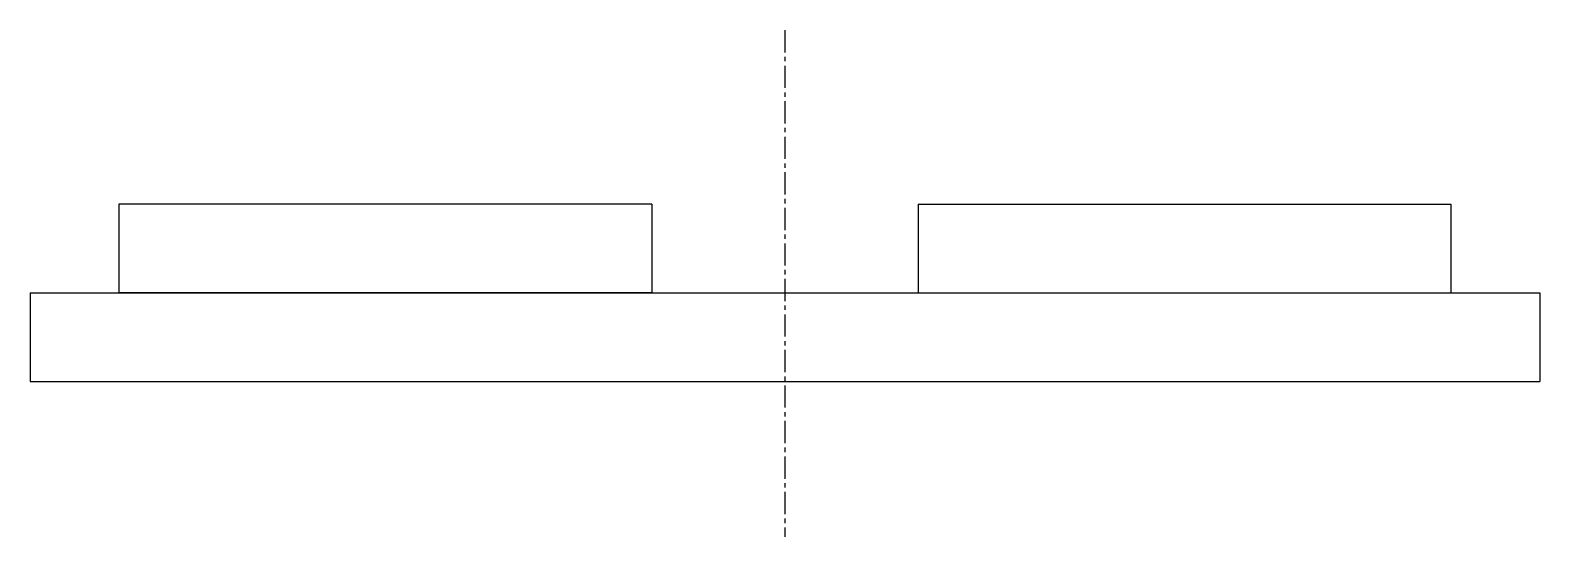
# Model space of a CAD drawing. Header units: centimetres. Extents: x 1926.2 to 2011.2, y -1708.6 to -1680.1.
import ezdxf

# ---------------------------------------------------------------- set-up
doc = ezdxf.new("R2010")
doc.units = ezdxf.units.CM
doc.header["$MEASUREMENT"] = 0
doc.linetypes.add('CENTER', pattern=[2, 1.25, -0.25, 0.25, -0.25])
doc.layers.add('6', color=6, linetype='CENTER')

msp = doc.modelspace()

# ---------------------------------------------------------------- linework, layer by layer
for p, q in [((1961.231, -1689.864), (1931.231, -1689.864)), ((1931.231, -1689.864), (1931.231, -1694.864)), ((1961.231, -1689.864), (1961.231, -1694.864)), ((1976.231, -1689.864), (1976.231, -1694.864)), ((1976.231, -1689.864), (2006.231, -1689.864)), ((2006.231, -1689.864), (2006.231, -1694.864)), ((1926.231, -1694.864), (2011.231, -1694.864)), ((1926.231, -1694.864), (1926.231, -1699.864)), ((1961.231, -1694.864), (1931.231, -1694.864)), ((1976.231, -1694.864), (2006.231, -1694.864)), ((2011.231, -1694.864), (2011.231, -1699.864)), ((1926.231, -1699.864), (2011.231, -1699.864))]:
    msp.add_line(p, q)
at = {"layer": '6'}
msp.add_line((1968.731, -1680.078), (1968.731, -1708.601), dxfattribs=at)

doc.saveas('drawing.dxf')
